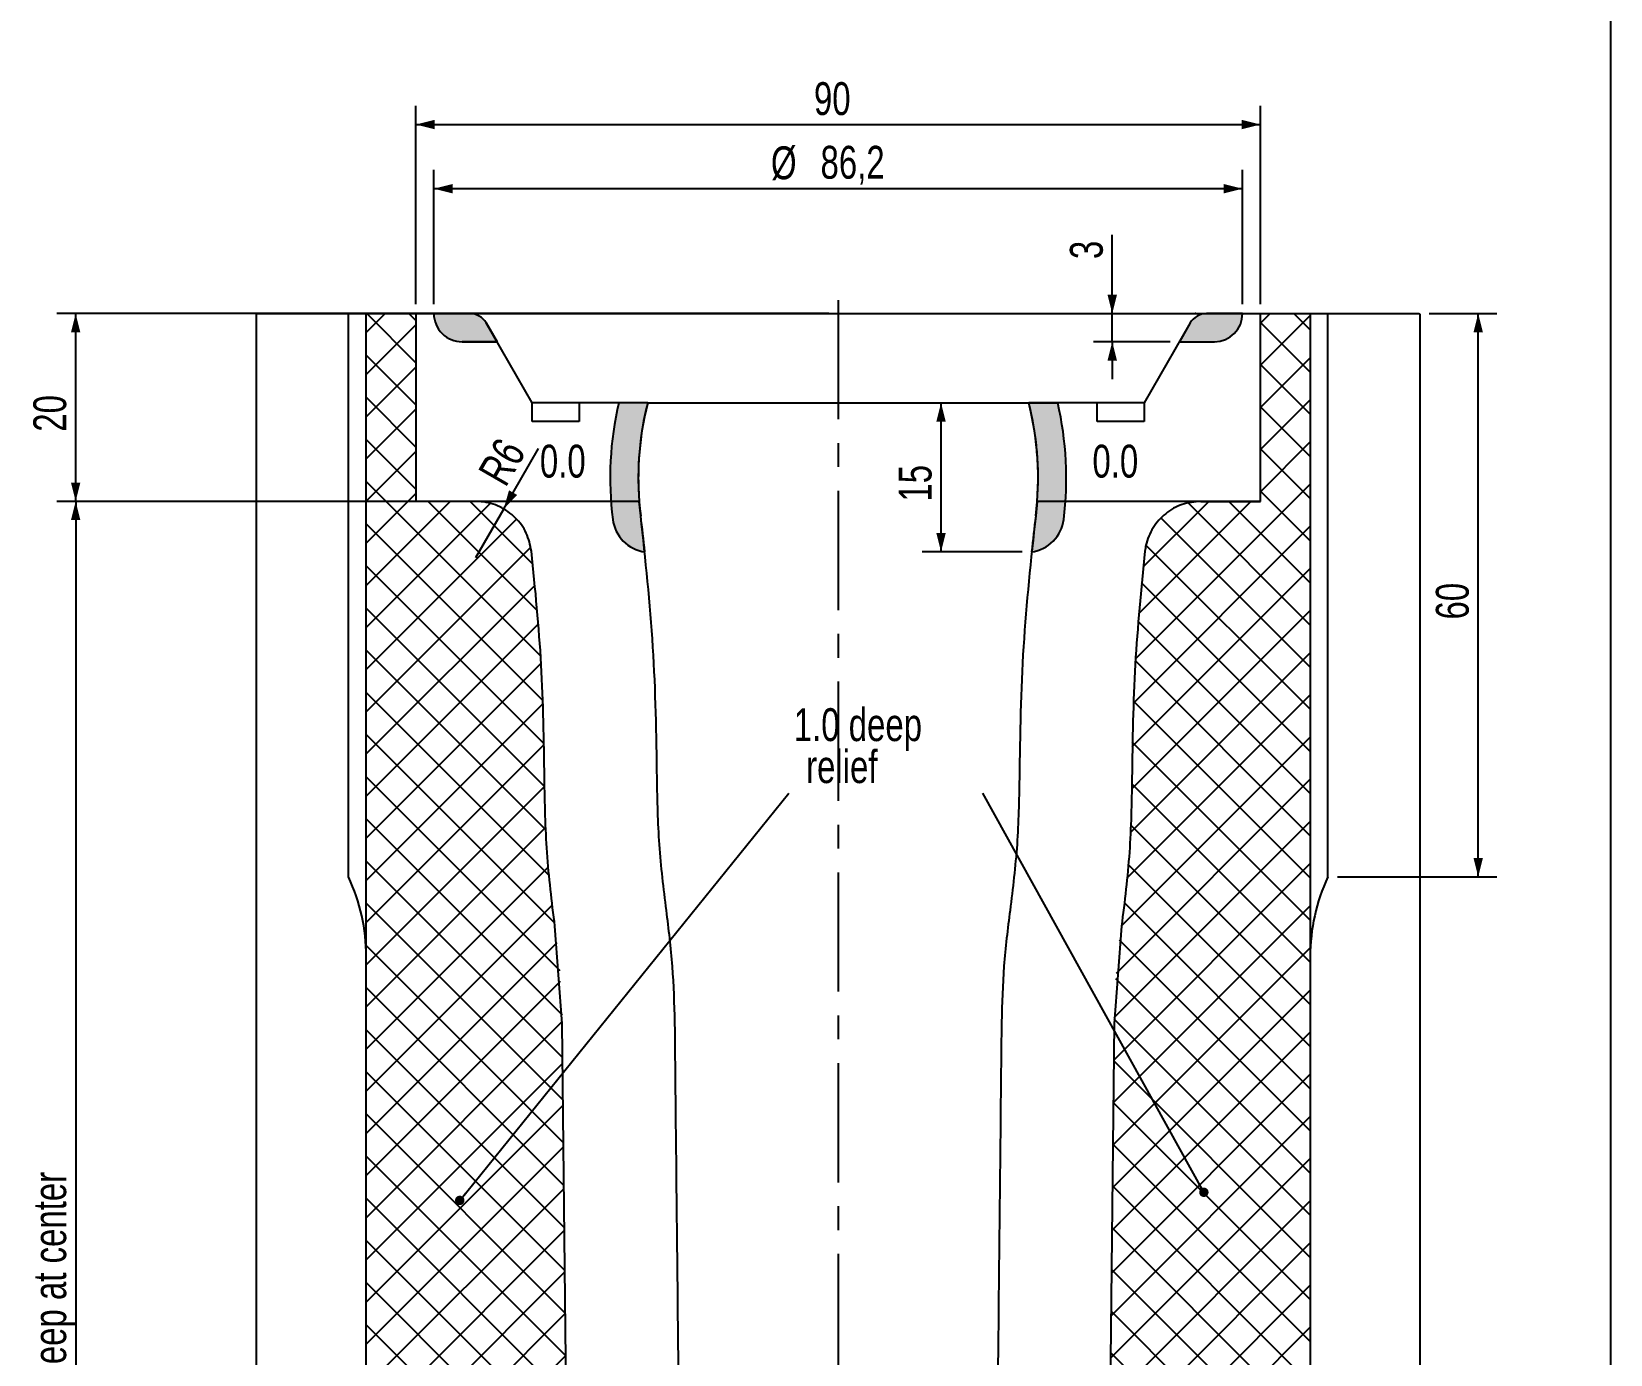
# Model space of a CAD drawing. Header units: millimetres. Extents: x 8 to 832, y 8 to 585.
# Drawn here: x 663.8 to 832, y 303.2 to 444.1 of the extents above; entities that cross this region are included whole.
import ezdxf

# ---------------------------------------------------------------- set-up
doc = ezdxf.new("R2010")
doc.units = ezdxf.units.MM
doc.header["$PDSIZE"] = -1
doc.linetypes.add('CENTERX2', pattern=[20.319999999999997, 12.7, -2.54, 2.54, -2.54])
for name, color, linetype in [('CENTERLINE', 4, 'CENTERX2'), ('DIMENSIONS', 2, 'Continuous'), ('HATCH', 3, 'Continuous'), ('TEXT', 2, 'Continuous')]:
    doc.layers.add(name, color=color, linetype=linetype)
doc.layers.add('OUTLINE', color=7, linetype='Continuous', lineweight=25)
doc.styles.add('SLDTEXTSTYLE0', font='TXT', dxfattribs={"width": 0.75})
doc.dimstyles.new('SLDDIMSTYLE0', dxfattribs={"dimtxt": 3.5, "dimasz": 2, "dimexe": 0, "dimexo": 0.0625, "dimgap": 0.875, "dimtad": 1, "dimrnd": 1e-09, "dimzin": 12, "dimdsep": 46, "dimtxsty": 'SLDTEXTSTYLE0', "dimsah": 1, "dimcen": 0.09, "dimadec": 0, "dimazin": 3, "dimtfac": 1, "dimtmove": 0, "dimatfit": 0, "dimfxl": 0, "dimfrac": 2, "dimtolj": 1, "dimtzin": 12, "dimarcsym": 0})
doc.dimstyles.new('SLDDIMSTYLE2', dxfattribs={"dimtxt": 3.5, "dimasz": 2, "dimexe": 0, "dimexo": 0.0625, "dimgap": 0.875, "dimtad": 1, "dimrnd": 1e-09, "dimzin": 12, "dimdsep": 46, "dimtxsty": 'SLDTEXTSTYLE0', "dimsah": 1, "dimcen": 0.09, "dimadec": 0, "dimazin": 3, "dimtfac": 1, "dimtofl": 0, "dimtmove": 0, "dimatfit": 3, "dimfxl": 0, "dimfrac": 2, "dimtolj": 1, "dimtzin": 12, "dimarcsym": 0})
doc.dimstyles.new('SLDDIMSTYLE20', dxfattribs={"dimtxt": 3.5, "dimasz": 2, "dimexe": 0, "dimexo": 0.0625, "dimgap": 0.875, "dimtad": 1, "dimrnd": 1e-09, "dimzin": 12, "dimdsep": 46, "dimtxsty": 'SLDTEXTSTYLE0', "dimsah": 1, "dimcen": 0, "dimadec": 0, "dimazin": 3, "dimtfac": 1, "dimtofl": 0, "dimtmove": 0, "dimatfit": 3, "dimfxl": 0, "dimfrac": 2, "dimtolj": 1, "dimtzin": 12, "dimarcsym": 0})
doc.dimstyles.new('SLDDIMSTYLE3', dxfattribs={"dimtxt": 0.18, "dimasz": 1, "dimexe": 0, "dimexo": 0.0625, "dimgap": 0, "dimtad": 0, "dimtih": 1, "dimtoh": 1, "dimdec": 0, "dimrnd": 1e-09, "dimzin": 0, "dimdsep": 46, "dimtxsty": 'Standard', "dimblk1": 'DOT', "dimblk2": 'DOT', "dimsah": 1, "dimcen": 0.09, "dimadec": 0, "dimazin": 0, "dimtfac": 1, "dimtdec": 0, "dimtofl": 0, "dimtmove": 0, "dimatfit": 3, "dimldrblk": 'DOT', "dimfxl": 0, "dimfrac": 2, "dimtolj": 1, "dimtzin": 0, "dimarcsym": 0})
doc.dimstyles.new('SLDDIMSTYLE9', dxfattribs={"dimtxt": 3.5, "dimasz": 2, "dimexe": 0, "dimexo": 0.0625, "dimgap": 0.875, "dimtad": 1, "dimdec": 1, "dimrnd": 1e-09, "dimzin": 12, "dimdsep": 46, "dimtxsty": 'SLDTEXTSTYLE0', "dimsah": 1, "dimcen": 0.09, "dimadec": 0, "dimazin": 3, "dimtfac": 1, "dimtdec": 1, "dimtofl": 0, "dimtmove": 0, "dimatfit": 3, "dimfxl": 0, "dimfrac": 2, "dimtolj": 1, "dimtzin": 12, "dimarcsym": 0})
pattern_1 = [(45.0000000000001, (0, 0), (-2.245064030267292, 2.245064030267284), []), (135.0000000000001, (0, 0), (-2.245064030267284, -2.245064030267292), [])]

# ---------------------------------------------------------------- blocks, each defined once
blk = doc.blocks.new('_D_62')
at = {"layer": 'DIMENSIONS'}
for p, q in [((710.0784750359301, 394.0677147176078), (666.469699753315, 394.0677147176078)), ((668.469699753315, 394.0677147176078), (668.469699753315, 205.1177147176078)), ((708.7199997052727, 205.1177147176078), (666.469699753315, 205.1177147176078))]:
    blk.add_line(p, q, dxfattribs=at)
for points in [[(668.469699753315, 394.0677147176078), (667.969699753315, 392.0677147176078), (668.969699753315, 392.0677147176078)], [(668.469699753315, 205.1177147176078), (668.969699753315, 207.1177147176078), (667.969699753315, 207.1177147176078)]]:
    blk.add_solid(points, dxfattribs=at)
at = {"layer": 'DIMENSIONS', "char_height": 3.5, "attachment_point": 1, "rotation": 90.00000000000041, "style": 'SLDTEXTSTYLE0'}
for s, insert in [('hollow mill 0.2+/-0.02 deep at center', (663.9579628387364, 266.1628584396056)), ('188,95', (663.9579628387365, 250.6267465259841))]:
    blk.add_mtext(s, dxfattribs=dict(at, insert=insert))
blk = doc.blocks.new('_D_64')
at = {"layer": 'DIMENSIONS'}
for p, q in [((760.6771845540039, 388.6827096609172), (760.6771845540039, 404.5677147176078)), ((769.3189311171404, 388.6827096609172), (758.6771845540039, 388.6827096609172))]:
    blk.add_line(p, q, dxfattribs=at)
for points in [[(760.6771845540039, 404.5677147176078), (760.1771845540039, 402.5677147176078), (761.1771845540039, 402.5677147176078)], [(760.6771845540039, 388.6827096609172), (761.1771845540039, 390.6827096609172), (760.1771845540039, 390.6827096609172)]]:
    blk.add_solid(points, dxfattribs=at)
at = {"layer": 'DIMENSIONS', "insert": (756.1654476394252, 394.0391009957395), "char_height": 3.5, "attachment_point": 1, "rotation": 90, "style": 'SLDTEXTSTYLE0'}
blk.add_mtext('15', dxfattribs=at)
blk = doc.blocks.new('_D_65')
at = {"layer": 'DIMENSIONS'}
for p, q in [((778.9193049677784, 414.0677147176078), (778.9193049677784, 422.4591117665987)), ((778.9193049677784, 411.0677147176078), (778.9193049677784, 414.0677147176078)), ((785.072776455005, 411.0677147176078), (776.9193049677784, 411.0677147176078)), ((778.9193049677784, 411.0677147176078), (778.9193049677784, 407.0677147176078))]:
    blk.add_line(p, q, dxfattribs=at)
for points in [[(778.9193049677784, 414.0677147176078), (779.4193049677784, 416.0677147176078), (778.4193049677784, 416.0677147176078)], [(778.9193049677784, 411.0677147176078), (778.4193049677784, 409.0677147176078), (779.4193049677784, 409.0677147176078)]]:
    blk.add_solid(points, dxfattribs=at)
at = {"layer": 'DIMENSIONS', "insert": (774.4075680531995, 419.873000573076), "char_height": 3.5, "attachment_point": 1, "rotation": 90, "style": 'SLDTEXTSTYLE0'}
blk.add_mtext('3', dxfattribs=at)
blk = doc.blocks.new('_D_66')
at = {"layer": 'DIMENSIONS'}
for p, q in [((706.6351721479714, 415.0677147176078), (706.6351721479714, 429.366958270953)), ((792.804827262574, 415.0677147176078), (792.804827262574, 429.366958270953)), ((792.804827262574, 427.366958270953), (706.6351721479714, 427.366958270953))]:
    blk.add_line(p, q, dxfattribs=at)
for points in [[(706.6351721479714, 427.366958270953), (708.6351721479714, 426.866958270953), (708.6351721479714, 427.866958270953)], [(792.804827262574, 427.366958270953), (790.804827262574, 427.866958270953), (790.804827262574, 426.866958270953)]]:
    blk.add_solid(points, dxfattribs=at)
at = {"layer": 'DIMENSIONS', "char_height": 3.5, "attachment_point": 1, "style": 'SLDTEXTSTYLE0'}
for s, insert in [('%%c', (742.5550860099671, 431.8786953601549)), ('86,2', (747.8335234083412, 431.9321675368147))]:
    blk.add_mtext(s, dxfattribs=dict(at, insert=insert))
blk = doc.blocks.new('_D_67')
at = {"layer": 'DIMENSIONS'}
for p, q in [((748.7199997052726, 414.0677147176078), (666.4696997533127, 414.0677147176078)), ((668.4696997533127, 394.0677147176078), (668.4696997533127, 414.0677147176078)), ((685.2944950413623, 394.0677147176078), (666.4696997533127, 394.0677147176078))]:
    blk.add_line(p, q, dxfattribs=at)
for points in [[(668.4696997533127, 414.0677147176078), (667.9696997533127, 412.0677147176078), (668.9696997533127, 412.0677147176078)], [(668.4696997533127, 394.0677147176078), (668.9696997533127, 396.0677147176078), (667.9696997533127, 396.0677147176078)]]:
    blk.add_solid(points, dxfattribs=at)
at = {"layer": 'DIMENSIONS', "insert": (663.9579628387339, 401.4826615683413), "char_height": 3.5, "attachment_point": 1, "rotation": 90, "style": 'SLDTEXTSTYLE0'}
blk.add_mtext('20', dxfattribs=at)
blk = doc.blocks.new('_D_70')
at = {"layer": 'DIMENSIONS'}
for q in [(717.7874715604705, 399.688037565915), (711.0784750359301, 388.0677147176078)]:
    blk.add_line((714.0784750359301, 393.2638671403145), q, dxfattribs=at)
blk.add_solid([(714.0784750359301, 393.2638671403145), (715.5114877378223, 394.7459179478834), (714.6454623340378, 395.2459179478834)], dxfattribs=at)
at = {"layer": 'DIMENSIONS', "insert": (711.2428414874139, 397.2079440103329), "char_height": 3.5, "attachment_point": 1, "rotation": 60.00000000000006, "style": 'SLDTEXTSTYLE0'}
blk.add_mtext('R6', dxfattribs=at)
blk = doc.blocks.new('_D_73')
at = {"layer": 'DIMENSIONS'}
for p, q in [((704.7199997052727, 415.0677147176078), (704.7199997052727, 436.2037595063659)), ((794.7199997052726, 415.0677147176078), (794.7199997052726, 436.2037595063659)), ((704.7199997052727, 434.2037595063659), (794.7199997052726, 434.2037595063659))]:
    blk.add_line(p, q, dxfattribs=at)
for points in [[(704.7199997052727, 434.2037595063659), (706.7199997052727, 433.7037595063659), (706.7199997052727, 434.7037595063659)], [(794.7199997052726, 434.2037595063659), (792.7199997052726, 434.7037595063659), (792.7199997052726, 433.7037595063659)]]:
    blk.add_solid(points, dxfattribs=at)
at = {"layer": 'DIMENSIONS', "insert": (747.133888511756, 438.7154964209448), "char_height": 3.5, "attachment_point": 1, "style": 'SLDTEXTSTYLE0'}
blk.add_mtext('90', dxfattribs=at)
blk = doc.blocks.new('_D_74')
at = {"layer": 'DIMENSIONS'}
for p, q in [((812.6699997052726, 414.0677147176077), (819.9101749483704, 414.0677147176077)), ((817.9101749483704, 354.0677147176077), (817.9101749483704, 414.0677147176077)), ((802.9038211108698, 354.0677147176077), (819.9101749483704, 354.0677147176077))]:
    blk.add_line(p, q, dxfattribs=at)
for points in [[(817.9101749483704, 414.0677147176077), (817.4101749483704, 412.0677147176077), (818.4101749483704, 412.0677147176077)], [(817.9101749483704, 354.0677147176077), (818.4101749483704, 356.0677147176077), (817.4101749483704, 356.0677147176077)]]:
    blk.add_solid(points, dxfattribs=at)
at = {"layer": 'DIMENSIONS', "insert": (813.3984380337913, 381.481603524085), "char_height": 3.5, "attachment_point": 1, "rotation": 90, "style": 'SLDTEXTSTYLE0'}
blk.add_mtext('60', dxfattribs=at)
blk = doc.blocks.new('SW_NOTE_0_9')
at = {"layer": 'TEXT', "color": 0, "char_height": 3.5, "attachment_point": 1, "style": 'SLDTEXTSTYLE0'}
for s, insert in [('1.0 deep', (0.5314312910927876, 9.047830017298919)), ('relief', (1.843931291092837, 4.575607838124496))]:
    blk.add_mtext(s, dxfattribs=dict(at, insert=insert))
blk = doc.blocks.new('_Dot')
at = {"color": 0, "linetype": 'ByBlock', "lineweight": -2}
blk.add_line((-0.5, 0), (-1, 0), dxfattribs=at)
at = {"color": 0, "linetype": 'ByBlock', "const_width": 0.5}
blk.add_lwpolyline([(-0.25, 0, 1), (0.25, 0, 1)], format="xyb", close=True, dxfattribs=at)

msp = doc.modelspace()

# ---------------------------------------------------------------- hatches: boundary and pattern name
at = {"layer": 'HATCH'}
h = msp.add_hatch(dxfattribs=at)
h.set_pattern_fill('NET', color=256, angle=45.0000000000001, style=0)
h.set_pattern_definition(pattern_1)
edge = h.paths.add_edge_path(flags=0)
edge.add_arc((711.0784750359301, 388.0677147176078), 6, 6.534499516529098, 90)
edge.add_line((711.0784750359301, 394.0677147176078), (704.7199997052727, 394.0677147176078))
edge.add_line((704.7199997052727, 394.0677147176078), (704.7199997052727, 414.0677147176078))
edge.add_line((704.7199997052727, 414.0677147176078), (699.4288235178597, 414.0677147176078))
edge.add_line((699.4288235178597, 414.0677147176078), (699.4288235178597, 345.5751472138751))
edge.add_line((699.4288235178597, 345.5751472138751), (699.4288235178597, 248.6102822213404))
edge.add_line((699.4288235178597, 248.6102822213404), (699.4288235178597, 180.1177147176078))
edge.add_line((699.4288235178597, 180.1177147176078), (709.7199997052726, 180.1177147176078))
edge.add_line((709.7199997052726, 180.1177147176078), (709.7199997052726, 186.5513033239708))
edge.add_spline(control_points=[(709.7199997052726, 186.5513033239708), (708.8468447817235, 187.1318378375789), (707.9736943139152, 187.712379052896), (707.1005474888603, 188.2929257468878), (706.66397407626, 188.5831990939321), (706.2274015818754, 188.8734738219839), (705.7908299181863, 189.1637497993875), (705.3542582544977, 189.4540257767909), (704.9176874215012, 189.7443030035486), (704.4811173316738, 190.0345813480069)], knot_values=[0, 0, 0, 0, 0.003145596696665695, 0.003145596696665695, 0.003145596696665695, 0.004718395045232719, 0.004718395045232719, 0.004718395045232719, 0.006291193393797517, 0.006291193393797517, 0.006291193393797517, 0.006291193393797517], weights=[1, 1, 1, 1, 1, 1, 1, 1, 1, 1], degree=3, periodic=0)
edge.add_line((704.4811173316738, 190.0345813480069), (704.4770720811678, 190.0369165094103))
edge.add_line((704.4770720811678, 190.0369165094103), (704.4770720811678, 194.3977147176078))
edge.add_line((704.4770720811678, 194.3977147176078), (709.7199997052726, 194.3977147176074))
edge.add_line((709.7199997052726, 194.3977147176074), (709.7199997052727, 205.1177147176078))
edge.add_line((709.7199997052727, 205.1177147176078), (718.6298466009188, 205.1177147176078))
edge.add_arc((718.6298466009188, 211.1177147176078), 6, 270.0000000000008, 362.8028678863811)
edge.add_line((724.6226687466842, 211.4111133018276), (722.7343554137416, 249.9809175491682))
edge.add_arc((485.019076965042, 238.3427737084507), 238, 2.802867886379951, 4.44702765541359)
edge.add_arc((1222.066065767978, 295.664027905761), 501.2726086405665, 180.5968094512291, 184.4470276554136, ccw=False)
edge.add_line((720.8206506939622, 290.4427214987401), (720.3206506939622, 338.4427214987401))
edge.add_arc((640.673269380993, 337.61306127673), 79.65170234274655, 0.5968094512291329, 8.085110862831131)
edge.add_arc((830.4199997052726, 364.5677147176078), 112, 180.0000000000013, 188.0851108628311, ccw=False)
edge.add_arc((505.9199997052311, 364.5677147176052), 212.5000000000415, 0, 6.534499516529516)
h = msp.add_hatch(color=256, dxfattribs=at)
edge = h.paths.add_edge_path(flags=0)
edge.add_arc((709.6351721479714, 414.0677147176078), 2.999999999999999, 179.9999999999989, 270.0000000000008)
edge.add_line((709.6351721479714, 411.0677147176078), (713.3672229555401, 411.0677147176078))
edge.add_line((713.3672229555401, 411.0677147176078), (712.2125224171609, 413.0677147176078))
edge.add_arc((710.4804716095921, 412.0677147176078), 2.000000000000002, 30.00000000000054, 90)
edge.add_line((710.4804716095921, 414.0677147176078), (706.6351721479714, 414.0677147176078))
h = msp.add_hatch(dxfattribs=at)
h.set_pattern_fill('NET', color=256, angle=45.0000000000001, style=0)
h.set_pattern_definition(pattern_1)
edge = h.paths.add_edge_path(flags=0)
edge.add_line((780.8101528096265, 205.1177147176078), (789.7199997052726, 205.1177147176078))
edge.add_line((789.7199997052726, 205.1177147176078), (789.7199997052726, 194.3977147176074))
edge.add_line((789.7199997052726, 194.3977147176074), (794.9629273293775, 194.3977147176078))
edge.add_line((794.9629273293775, 194.3977147176078), (794.9629273293775, 190.0369165094103))
edge.add_line((794.9629273293775, 190.0369165094103), (794.9588820788715, 190.0345813480069))
edge.add_spline(control_points=[(794.9588820788715, 190.0345813480069), (794.0857418993943, 189.4540246592084), (793.2125987266047, 188.8734724722268), (792.3394519034331, 188.292925775473), (791.9028784917416, 188.0026524270259), (791.4663041713184, 187.7123804453124), (791.0297288405898, 187.4221099831329), (790.5931535098605, 187.131839520953), (790.1565771671372, 186.8415705808348), (789.7199997052726, 186.5513033239708)], knot_values=[0, 0, 0, 0, 0.003145596696548307, 0.003145596696548307, 0.003145596696548307, 0.00471839504518444, 0.00471839504518444, 0.00471839504518444, 0.006291193393823967, 0.006291193393823967, 0.006291193393823967, 0.006291193393823967], weights=[1, 1, 1, 1, 1, 1, 1, 1, 1, 1], degree=3, periodic=0)
edge.add_line((789.7199997052726, 186.5513033239708), (789.7199997052726, 180.1177147176078))
edge.add_line((789.7199997052726, 180.1177147176078), (800.0111758926855, 180.1177147176078))
edge.add_line((800.0111758926855, 180.1177147176078), (800.0111758926855, 248.6102822213404))
edge.add_line((800.0111758926855, 248.6102822213404), (800.0111758926855, 345.5751472138751))
edge.add_line((800.0111758926855, 345.5751472138751), (800.0111758926855, 414.0677147176078))
edge.add_line((800.0111758926855, 414.0677147176078), (794.7199997052726, 414.0677147176078))
edge.add_line((794.7199997052726, 414.0677147176078), (794.7199997052726, 394.0677147176078))
edge.add_line((794.7199997052726, 394.0677147176078), (788.3615243746151, 394.0677147176078))
edge.add_arc((788.3615243746151, 388.0677147176078), 6, 90, 173.4655004834708)
edge.add_arc((993.5199997053141, 364.5677147176052), 212.5000000000415, 173.4655004834705, 180)
edge.add_arc((669.0199997052725, 364.5677147176078), 112, 351.9148891371689, 359.99999999999864, ccw=False)
edge.add_arc((858.7667300295523, 337.61306127673), 79.65170234274655, 171.9148891371689, 179.4031905487709)
edge.add_line((779.1193487165831, 338.4427214987401), (778.6193487165831, 290.4427214987401))
edge.add_arc((277.3739336425671, 295.664027905761), 501.2726086405665, 355.5529723445864, 359.40319054877085, ccw=False)
edge.add_arc((1014.420922445503, 238.3427737084507), 238, 175.5529723445864, 177.1971321136201)
edge.add_line((776.7056439968037, 249.9809175491682), (774.8173306638611, 211.4111133018276))
edge.add_arc((780.8101528096265, 211.1177147176078), 6, 177.1971321136197, 270.0000000000008)
h = msp.add_hatch(dxfattribs=at)
h.set_pattern_fill('NET', color=256, angle=45.0000000000001, style=0)
h.set_pattern_definition(pattern_1)
edge = h.paths.add_edge_path(flags=0)
edge.add_line((780.8101528096265, 205.1177147176078), (789.7199997052726, 205.1177147176078))
edge.add_line((789.7199997052726, 205.1177147176078), (789.7199997052726, 194.3977147176074))
edge.add_line((789.7199997052726, 194.3977147176074), (794.9629273293775, 194.3977147176078))
edge.add_line((794.9629273293775, 194.3977147176078), (794.9629273293775, 190.0369165094103))
edge.add_line((794.9629273293775, 190.0369165094103), (794.9588820788715, 190.0345813480069))
edge.add_spline(control_points=[(794.9588820788715, 190.0345813480069), (794.0857418993943, 189.4540246592084), (793.2125987266047, 188.8734724722268), (792.3394519034331, 188.292925775473), (791.9028784917416, 188.0026524270259), (791.4663041713184, 187.7123804453124), (791.0297288405898, 187.4221099831329), (790.5931535098605, 187.131839520953), (790.1565771671372, 186.8415705808348), (789.7199997052726, 186.5513033239708)], knot_values=[0, 0, 0, 0, 0.003145596696548307, 0.003145596696548307, 0.003145596696548307, 0.00471839504518444, 0.00471839504518444, 0.00471839504518444, 0.006291193393823967, 0.006291193393823967, 0.006291193393823967, 0.006291193393823967], weights=[1, 1, 1, 1, 1, 1, 1, 1, 1, 1], degree=3, periodic=0)
edge.add_line((789.7199997052726, 186.5513033239708), (789.7199997052726, 180.1177147176078))
edge.add_line((789.7199997052726, 180.1177147176078), (800.0111758926855, 180.1177147176078))
edge.add_line((800.0111758926855, 180.1177147176078), (800.0111758926855, 248.6102822213404))
edge.add_line((800.0111758926855, 248.6102822213404), (800.0111758926855, 345.5751472138751))
edge.add_line((800.0111758926855, 345.5751472138751), (800.0111758926855, 414.0677147176078))
edge.add_line((800.0111758926855, 414.0677147176078), (794.7199997052726, 414.0677147176078))
edge.add_line((794.7199997052726, 414.0677147176078), (794.7199997052726, 394.0677147176078))
edge.add_line((794.7199997052726, 394.0677147176078), (788.3615243746151, 394.0677147176078))
edge.add_arc((788.3615243746151, 388.0677147176078), 6, 90, 173.4655004834708)
edge.add_arc((993.5199997053141, 364.5677147176052), 212.5000000000415, 173.4655004834705, 180)
edge.add_arc((669.0199997052725, 364.5677147176078), 112, 351.9148891371689, 359.99999999999864, ccw=False)
edge.add_arc((858.7667300295523, 337.61306127673), 79.65170234274655, 171.9148891371689, 179.4031905487709)
edge.add_line((779.1193487165831, 338.4427214987401), (778.6193487165831, 290.4427214987401))
edge.add_arc((277.3739336425671, 295.664027905761), 501.2726086405665, 355.5529723445864, 359.40319054877085, ccw=False)
edge.add_arc((1014.420922445503, 238.3427737084507), 238, 175.5529723445864, 177.1971321136201)
edge.add_line((776.7056439968037, 249.9809175491682), (774.8173306638611, 211.4111133018276))
edge.add_arc((780.8101528096265, 211.1177147176078), 6, 177.1971321136197, 270.0000000000008)
h = msp.add_hatch(dxfattribs=at)
h.set_pattern_fill('NET', color=256, angle=45.0000000000001, style=0)
h.set_pattern_definition(pattern_1)
edge = h.paths.add_edge_path(flags=0)
edge.add_line((780.8101528096265, 205.1177147176078), (789.7199997052726, 205.1177147176078))
edge.add_line((789.7199997052726, 205.1177147176078), (789.7199997052726, 194.3977147176074))
edge.add_line((789.7199997052726, 194.3977147176074), (794.9629273293775, 194.3977147176078))
edge.add_line((794.9629273293775, 194.3977147176078), (794.9629273293775, 190.0369165094103))
edge.add_line((794.9629273293775, 190.0369165094103), (794.9588820788715, 190.0345813480069))
edge.add_spline(control_points=[(794.9588820788715, 190.0345813480069), (794.0857418993943, 189.4540246592084), (793.2125987266047, 188.8734724722268), (792.3394519034331, 188.292925775473), (791.9028784917416, 188.0026524270259), (791.4663041713184, 187.7123804453124), (791.0297288405898, 187.4221099831329), (790.5931535098605, 187.131839520953), (790.1565771671372, 186.8415705808348), (789.7199997052726, 186.5513033239708)], knot_values=[0, 0, 0, 0, 0.003145596696548307, 0.003145596696548307, 0.003145596696548307, 0.00471839504518444, 0.00471839504518444, 0.00471839504518444, 0.006291193393823967, 0.006291193393823967, 0.006291193393823967, 0.006291193393823967], weights=[1, 1, 1, 1, 1, 1, 1, 1, 1, 1], degree=3, periodic=0)
edge.add_line((789.7199997052726, 186.5513033239708), (789.7199997052726, 180.1177147176078))
edge.add_line((789.7199997052726, 180.1177147176078), (800.0111758926855, 180.1177147176078))
edge.add_line((800.0111758926855, 180.1177147176078), (800.0111758926855, 248.6102822213404))
edge.add_line((800.0111758926855, 248.6102822213404), (800.0111758926855, 345.5751472138751))
edge.add_line((800.0111758926855, 345.5751472138751), (800.0111758926855, 414.0677147176078))
edge.add_line((800.0111758926855, 414.0677147176078), (794.7199997052726, 414.0677147176078))
edge.add_line((794.7199997052726, 414.0677147176078), (794.7199997052726, 394.0677147176078))
edge.add_line((794.7199997052726, 394.0677147176078), (788.3615243746151, 394.0677147176078))
edge.add_arc((788.3615243746151, 388.0677147176078), 6, 90, 173.4655004834708)
edge.add_arc((993.5199997053141, 364.5677147176052), 212.5000000000415, 173.4655004834705, 180)
edge.add_arc((669.0199997052725, 364.5677147176078), 112, 351.9148891371689, 359.99999999999864, ccw=False)
edge.add_arc((858.7667300295523, 337.61306127673), 79.65170234274655, 171.9148891371689, 179.4031905487709)
edge.add_line((779.1193487165831, 338.4427214987401), (778.6193487165831, 290.4427214987401))
edge.add_arc((277.3739336425671, 295.664027905761), 501.2726086405665, 355.5529723445864, 359.40319054877085, ccw=False)
edge.add_arc((1014.420922445503, 238.3427737084507), 238, 175.5529723445864, 177.1971321136201)
edge.add_line((776.7056439968037, 249.9809175491682), (774.8173306638611, 211.4111133018276))
edge.add_arc((780.8101528096265, 211.1177147176078), 6, 177.1971321136197, 270.0000000000008)
h = msp.add_hatch(color=256, dxfattribs=at)
edge = h.paths.add_edge_path(flags=0)
edge.add_arc((788.9595278009532, 412.0677147176078), 2.000000000000002, 90, 149.9999999999995)
edge.add_line((787.2274769933844, 413.0677147176078), (786.072776455005, 411.0677147176078))
edge.add_line((786.072776455005, 411.0677147176078), (789.8048272625739, 411.0677147176078))
edge.add_arc((789.8048272625739, 414.0677147176078), 2.999999999999989, 270.0000000000008, 360.0000000000008)
edge.add_line((792.804827262574, 414.0677147176078), (788.9595278009532, 414.0677147176078))
h = msp.add_hatch(color=256, dxfattribs=at)
edge = h.paths.add_edge_path(flags=0)
edge.add_arc((760.9199997052726, 396.5677147176078), 32.5, 165.7499673021963, 187.152668749995)
edge.add_arc((505.9199997052311, 364.5677147176052), 224.5000000000414, 6.166407027921821, 7.152668749993325, ccw=False)
edge.add_arc((729.6651358920429, 392.6455357292812), 3.999999999999598, 187.1526687499941, 262.18257363026214, ccw=False)
edge.add_arc((760.9199997052726, 396.5677147176078), 35.50000000000001, 166.9764154881504, 187.1526687499941, ccw=False)
edge.add_line((726.3331524942301, 404.5677147176078), (729.4199997052726, 404.5677147176078))
h = msp.add_hatch(color=256, dxfattribs=at)
edge = h.paths.add_edge_path(flags=0)
edge.add_arc((769.7748635185022, 392.6455357292812), 3.9999999999992, 277.8174263697395, 352.8473312500077)
edge.add_arc((738.5199997052727, 396.5677147176078), 35.49999999999941, 352.8473312500068, 373.0235845118495)
edge.add_line((773.1068469163146, 404.5677147176077), (770.0199997052725, 404.5677147176078))
edge.add_arc((738.5199997052727, 396.5677147176078), 32.5, -7.152668749994916, 14.250032697802908, ccw=False)
edge.add_arc((993.5199997053141, 364.5677147176052), 224.5000000000414, 172.8473312500059, 173.8335929720773)

# ---------------------------------------------------------------- linework, layer by layer
at = {"layer": 'CENTERLINE'}
msp.add_line((749.7199997052726, 415.5093811282637), (749.7199997052726, 176.8456060889795), dxfattribs=at)
at = {"layer": 'OUTLINE'}
for p, q in [((832.0000000000003, 585), (832.0000000000003, 8.000000000000007)), ((687.7449347542872, 414.0511502305475), (688.061241702949, 414.0677128712145)), ((687.7449347542872, 180.1177088896243), (687.7449347542872, 414.0511502305475)), ((688.061241702949, 414.0677128712145), (697.5361748503794, 414.0677128712145)), ((697.5361748503794, 354.067714212319), (697.5361748503794, 414.0677128712145)), ((697.5361748503794, 414.0677128712145), (699.4288234876742, 414.0677128712145)), ((699.4288234876742, 345.5751475671736), (699.4288234876742, 414.0677128712145)), ((699.4288234876742, 414.0677128712145), (704.7200023101916, 414.0677128712145)), ((704.7200023101916, 414.0677128712145), (704.7200023101916, 394.0677170435396)), ((704.7200023101916, 414.0677128712145), (710.4804708527674, 414.0677128712145)), ((706.6351721479714, 414.0677147176078), (710.4804716095921, 414.0677147176078)), ((710.4804716095921, 414.0677147176078), (706.6351721479714, 414.0677147176078)), ((710.4804708527674, 414.0677128712145), (788.9595280306687, 414.0677128712145)), ((775.8178652169456, 414.0677128712145), (775.8178652169456, 414.0802149454561)), ((792.804827262574, 414.0677147176078), (788.9595278009532, 414.0677147176078)), ((792.804827262574, 414.0677147176078), (788.9595278009532, 414.0677147176078)), ((788.9595280306687, 414.0677128712145), (794.7200002985348, 414.0677128712145)), ((794.7200002985348, 394.0677170435396), (794.7200002985348, 414.0677128712145)), ((794.7200002985348, 414.0677128712145), (800.0111753957619, 414.0677128712145)), ((800.0111753957619, 414.0677128712145), (800.0111753957619, 345.5751475671736)), ((800.0111753957619, 414.0677128712145), (801.9038221704116, 414.0677128712145)), ((801.9038221704116, 354.067714212319), (801.9038221704116, 414.0677128712145)), ((801.9038221704116, 414.0677128712145), (811.3787590431323, 414.0677128712145)), ((811.6950659917941, 414.0511502305475), (811.6950659917941, 180.1177088896243)), ((717.1199998723616, 404.567715970656), (712.2125222252955, 413.0677182952372)), ((712.2125224171609, 413.0677147176078), (713.3672229555402, 411.0677147176078)), ((713.3672229555401, 411.0677147176078), (712.2125224171609, 413.0677147176078)), ((787.2274766581406, 413.0677182952372), (782.3199999423971, 404.567715970656)), ((787.2274769933844, 413.0677147176078), (786.0727764550052, 411.0677147176078)), ((787.2274769933844, 413.0677147176078), (786.072776455005, 411.0677147176078)), ((713.3672229555402, 411.0677147176078), (709.6351721479714, 411.0677147176078)), ((709.6351721479714, 411.0677147176078), (713.3672229555401, 411.0677147176078)), ((786.0727764550052, 411.0677147176078), (789.804827262574, 411.0677147176078)), ((786.072776455005, 411.0677147176078), (789.8048272625739, 411.0677147176078)), ((717.1199998723616, 402.5677119175402), (717.1199998723616, 404.567715970656)), ((722.1199988292803, 404.567715970656), (717.1199998723616, 404.567715970656)), ((722.1199988292803, 404.567715970656), (722.1199988292803, 402.5677119175402)), ((729.41999946705, 404.567715970656), (722.1199988292803, 404.567715970656)), ((729.4199997052726, 404.5677147176078), (726.3331524942301, 404.5677147176078)), ((729.4199997052726, 404.5677147176078), (726.3331524942301, 404.5677147176078)), ((729.41999946705, 404.567715970656), (770.0199996492167, 404.567715970656)), ((777.3200000541558, 404.567715970656), (770.0199996492167, 404.567715970656)), ((770.0199997052727, 404.5677147176078), (773.1068469163151, 404.5677147176078)), ((773.1068469163147, 404.5677147176078), (770.0199997052725, 404.5677147176078)), ((782.3199999423971, 404.567715970656), (777.3200000541558, 404.567715970656)), ((777.3200000541558, 402.5677119175402), (777.3200000541558, 404.567715970656)), ((782.3199999423971, 404.567715970656), (782.3199999423971, 402.5677119175402)), ((722.1199988292803, 402.5677119175402), (717.1199998723616, 402.5677119175402)), ((782.3199999423971, 402.5677119175402), (777.3200000541558, 402.5677119175402)), ((711.0784768032183, 394.0677170435396), (704.7200023101916, 394.0677170435396)), ((728.5162962132333, 394.0677147176078), (711.0784750359301, 394.0677147176078)), ((728.6729185747256, 392.5210212151018), (728.5162961947074, 394.0677170435396)), ((770.9237031543901, 394.0677170435396), (770.7670798430493, 392.5210212151018)), ((794.7199997052726, 394.0677147176078), (770.923703197312, 394.0677147176078)), ((788.361523942863, 394.0677170435396), (794.7200002985348, 394.0677170435396)), ((720.3206500875106, 338.4427216628996), (719.5332541035762, 348.8155913332907)), ((779.9067466425051, 348.8155913332907), (779.1193487959256, 338.4427216628996)), ((699.4288234876742, 248.6102853695361), (699.4288234876742, 345.5751475671736)), ((800.0111753957619, 345.5751475671736), (800.0111753957619, 248.6102853695361)), ((720.8206511007895, 290.4427212456671), (720.3206500875106, 338.4427216628996)), ((779.1193487959256, 338.4427216628996), (778.6193487139692, 290.4427212456671))]:
    msp.add_line(p, q, dxfattribs=at)
for centre, radius, start, end in [((709.6351721479714, 414.0677147176078), 3, 179.9999999999988, 270.0000000000008), ((709.6351721479714, 414.0677147176078), 3, 179.9999999999989, 270.0000000000008), ((710.4804716095921, 412.0677147176078), 2, 30.00000000000054, 90), ((710.4804716095921, 412.0677147176078), 2, 30.00000000000217, 90), ((710.4804716095921, 412.0677147176078), 2, 30.00000000000054, 90), ((788.9595278009532, 412.0677147176078), 2, 90, 149.9999999999995), ((788.9595278009532, 412.0677147176078), 2, 90, 149.9999999999995), ((788.9595278009532, 412.0677147176078), 2, 90, 149.9999999999995), ((789.804827262574, 414.0677147176078), 3, 270.0000000000008, 4.000942899287803e-13), ((789.8048272625739, 414.0677147176078), 3.000000000000114, 270.0000000000008, 0), ((760.9199997052726, 396.5677147176078), 35.49999999999997, 166.9764154881512, 187.1526687499949), ((760.9199997052726, 396.5677147176078), 35.49999999999997, 166.9764154881512, 187.1526687499949), ((760.9199997052726, 396.5677147176078), 32.50000000000001, 165.7499673021963, 187.152668749995), ((760.9199997052726, 396.5677147176078), 32.50000000000001, 165.7499673021963, 184.4117257857709), ((760.9199997052726, 396.5677147176078), 32.50000000000001, 165.7499673021963, 187.152668749995), ((738.5199997052728, 396.5677147176078), 32.49999999999996, 352.8473312500068, 14.25003269780374), ((738.5199997052727, 396.5677147176078), 32.50000000000001, 355.5882742142308, 14.25003269780374), ((738.5199997052727, 396.5677147176078), 32.50000000000006, 352.8473312500068, 14.25003269780374), ((738.5199997052728, 396.5677147176078), 35.49999999999986, 352.8473312500066, 13.02358451184885), ((738.5199997052727, 396.5677147176078), 35.49999999999952, 352.8473312500067, 13.02358451184888), ((729.6651358920429, 392.6455357292812), 3.999999999999852, 187.1526687499949, 262.1825736302622), ((729.6651358920429, 392.6455357292812), 3.999999999999852, 187.1526687499949, 262.1825736302621), ((505.9199997052311, 364.5677147176052), 224.5000000000415, 6.166407027922925, 7.152668749994107), ((505.9199997052311, 364.5677147176052), 224.5000000000415, 6.166407027922726, 7.152668749994107), ((993.5199997053141, 364.5677147176052), 224.5000000000415, 172.8473312500059, 173.8335929720771), ((993.5199997053141, 364.5677147176052), 224.5000000000414, 172.8473312500059, 173.8335929720773), ((769.7748635185023, 392.6455357292812), 3.999999999999852, 277.8174263697395, 352.8473312500067), ((769.7748635185022, 392.6455357292812), 3.999999999999273, 277.8174263697395, 352.8473312500074), ((679.4288235178598, 345.5751472138751), 19.99999999999989, 0, 25.12714304286008), ((820.0111758926856, 345.5751472138751), 20.00000000000011, 154.87285695714, 180.000000000001)]:
    msp.add_arc(centre, radius, start, end, dxfattribs=at)
for points, knots in [([(811.3787590431323, 414.0677128712145), (811.4494275653063, 414.0664751198798), (811.5550879272814, 414.0646244903485), (811.660241865707, 414.0545023937874), (811.6950659917941, 414.0511502305475)], [0, 0, 0, 0, 0.6688271822385515, 1, 1, 1, 1]), ([(717.0394963490119, 388.7505207935778), (716.8968294736062, 389.4131950424929), (716.6114964251842, 390.7385402777914), (715.3791887448779, 392.4063936390418), (713.711885319377, 393.5842740701554), (712.1786432709079, 394.031268082531), (711.292854040609, 394.0606146387707), (711.0784768032183, 394.0677170435396)], [0, 0, 0, 0, 0.2315217256348316, 0.4630423114230924, 0.6945616534720351, 0.9260783189927335, 1, 1, 1, 1]), ([(788.361523942863, 394.0677170435396), (787.6869339533168, 394.0013930505536), (786.337753650569, 393.8687450327606), (784.5405277245316, 392.8342874151684), (783.1805445471587, 391.3119130050778), (782.5619394963867, 389.8394813629051), (782.4319649046117, 388.9627427259582), (782.4005034657469, 388.7505207935778)], [0, 0, 0, 0, 0.2315135832944197, 0.4630272776647057, 0.6945425457464999, 0.9260614640785156, 1, 1, 1, 1]), ([(730.4204485284438, 364.5677131394354), (730.3476097551769, 369.2311370127338), (730.2016477855028, 378.5761946440286), (729.1831565261696, 387.8667111563246), (728.6729185747256, 392.5210212151018)], [0, 0, 0, 0, 0.4990256943607851, 1, 1, 1, 1]), ([(770.7670798430493, 392.5210212151018), (770.2585464147629, 387.8848589696068), (769.2394938011267, 378.5944308665145), (769.0929597844275, 369.2493557481105), (769.0195500057464, 364.5677131394354)], [0, 0, 0, 0, 0.4990256847208122, 0.9999999999999999, 0.9999999999999999, 0.9999999999999999, 0.9999999999999999]), ([(718.4199995266547, 364.5677131394354), (718.3625257436086, 368.6014584440134), (718.2473909109406, 376.6820921878356), (717.4425642193243, 384.7233515608868), (717.0394963490119, 388.7505207935778)], [0, 0, 0, 0, 0.4991867509973321, 1, 1, 1, 1]), ([(782.4005034657469, 388.7505207935778), (781.9985594739314, 384.7364609581664), (781.1933611003167, 376.6952549272743), (781.0778492664314, 368.6146105828743), (781.0199993567815, 364.5677131394354)], [0, 0, 0, 0, 0.4991862936965609, 0.9999999999999999, 0.9999999999999999, 0.9999999999999999, 0.9999999999999999]), ([(719.5332541035762, 348.8155913332907), (719.2094215160757, 351.4245896057807), (718.5601389454255, 356.655616903741), (718.4667901784081, 361.9259714877923), (718.4199995266547, 364.5677131394354)], [0, 0, 0, 0, 0.4987544747677358, 1, 1, 1, 1]), ([(731.4148365425219, 350.5033192018477), (731.125624959288, 352.8327769077852), (730.5457571654143, 357.5033280861286), (730.4622873903171, 362.209010358756), (730.4204485284438, 364.5677131394354)], [0, 0, 0, 0, 0.4987543476107791, 1, 1, 1, 1]), ([(769.0195500057464, 364.5677131394354), (768.9781262960552, 362.220741715116), (768.8950719350618, 357.5150740342173), (768.3156145974385, 352.8444499846802), (768.0251640289364, 350.5033192018477)], [0, 0, 0, 0, 0.4987541797408227, 0.9999999999999999, 0.9999999999999999, 0.9999999999999999, 0.9999999999999999]), ([(781.0199993567815, 364.5677131394354), (780.9736728157351, 361.9391091525662), (780.880788326667, 356.668770966981), (780.2319660165253, 351.4376620373129), (779.9067466425051, 348.8155913332907)], [0, 0, 0, 0, 0.4987543292873856, 1, 1, 1, 1]), ([(732.3212369250407, 338.5677144656387), (732.2678899690892, 340.5601217794912), (732.1609675719162, 344.5534698973534), (731.6639009505462, 348.5172126917608), (731.4148365425219, 350.5033192018477)], [0, 0, 0, 0, 0.4989315369076887, 1, 1, 1, 1]), ([(768.0251640289364, 350.5033192018477), (767.77702423417, 348.5257071709485), (767.2796818280583, 344.5620127271425), (767.172478977308, 340.5686584743974), (767.1187630061333, 338.5677144656387)], [0, 0, 0, 0, 0.4989315041651458, 1, 1, 1, 1]), ([(732.8218153583159, 290.5677140484062), (732.7056539175614, 301.7175723817368), (732.5389625558328, 317.7175897420259), (732.3718841672497, 333.7175674566527), (732.3212369250407, 338.5677144656387)], [0, 0, 0, 0, 0.6968653897216265, 0.9999999999999999, 0.9999999999999999, 0.9999999999999999, 0.9999999999999999]), ([(767.1187630061333, 338.5677144656387), (766.9989129314602, 327.087992815613), (766.8318705467977, 311.0880021196543), (766.665255555023, 295.0879893348213), (766.6181839907815, 290.5677140484062)], [0, 0, 0, 0, 0.7174830203448385, 1, 1, 1, 1])]:
    msp.add_open_spline(points, degree=3, knots=knots, dxfattribs=at)
msp.add_point((787.8048272625739, 414.0677147176078), dxfattribs=at)

# ---------------------------------------------------------------- block references
at = {"layer": 'TEXT'}
msp.add_blockref('SW_NOTE_0_9', (744.4525452976706, 362.9853321829164), dxfattribs=at)

# ---------------------------------------------------------------- texts
at = {"layer": 'TEXT', "char_height": 3.5, "attachment_point": 1, "style": 'SLDTEXTSTYLE0'}
for insert in [(717.9333008457979, 400.0971703489982), (776.8074878884929, 400.0971703489983)]:
    msp.add_mtext('0.0', dxfattribs=dict(at, insert=insert))

# ---------------------------------------------------------------- dimensions: what is measured, and where the dimension line sits
at = {"layer": 'DIMENSIONS'}
dim = msp.add_linear_dim(base=(794.7199997052726, 434.2037595063775), p1=(704.7199997052727, 414.0677147176078), p2=(794.7199997052726, 414.0677147176078), dimstyle='SLDDIMSTYLE2', dxfattribs=at)
dim.commit()
dim.dimension.update_dxf_attribs({"geometry": '_D_73', "text_midpoint": (749.7199997052727, 434.2037595063775), "dimtype": 160})
dim = msp.add_linear_dim(base=(706.6351721479714, 427.366958270953), p1=(792.804827262574, 414.0677147176078), p2=(706.6351721479714, 414.0677147176078), text='%%c<>', dimstyle='SLDDIMSTYLE9', dxfattribs=at)
dim.commit()
dim.dimension.update_dxf_attribs({"geometry": '_D_66', "text_midpoint": (749.7199997052726, 427.366958270953), "dimtype": 160})
for base, p1, p2, dimstyle, picture, middle in [((778.9193049677783, 414.0677147176078), (786.072776455005, 411.0677147176078), (788.9595278009532, 414.0677147176078), 'SLDDIMSTYLE0', '_D_65', (778.9193049677783, 421.1660561698372)), ((668.4696997533129, 414.0677147176078), (749.7199997052726, 394.0677147176078), (749.7199997052726, 414.0677147176078), 'SLDDIMSTYLE2', '_D_67', (668.4696997533129, 404.0677147176078)), ((817.9101749483701, 414.0677147176077), (801.9038211108698, 354.0677147176077), (811.6699997052726, 414.0677147176077), 'SLDDIMSTYLE2', '_D_74', (817.9101749483701, 384.0677147176077)), ((760.6771845540038, 404.5677147176078), (770.3189311171404, 388.6827096609172), (770.0199997052727, 404.5677147176078), 'SLDDIMSTYLE2', '_D_64', (760.6771845540038, 396.6252121892625))]:
    dim = msp.add_linear_dim(base=base, p1=p1, p2=p2, angle=90.0000000000002, dimstyle=dimstyle, dxfattribs=at)
    dim.commit()
    dim.dimension.update_dxf_attribs({"geometry": picture, "text_midpoint": middle, "dimtype": 160})
dim = msp.add_radius_dim(center=(711.0784750359301, 388.0677147176078), mpoint=(714.0784750359301, 393.2638671403145), dimstyle='SLDDIMSTYLE20', dxfattribs=at)
dim.commit()
dim.dimension.update_dxf_attribs({"geometry": '_D_70', "text_midpoint": (716.5993117208754, 397.6300770357153), "dimtype": 164})
dim = msp.add_linear_dim(base=(668.4696997533149, 205.1177147176078), p1=(711.0784750359301, 394.0677147176078), p2=(709.7199997052727, 205.1177147176078), angle=90.0000000000002, text='<> hollow mill 0.2+/-0.02 deep at center', dimstyle='SLDDIMSTYLE2', dxfattribs=at)
dim.commit()
dim.dimension.update_dxf_attribs({"geometry": '_D_62', "text_midpoint": (668.4696997533149, 299.5927147176079), "dimtype": 160})

# ---------------------------------------------------------------- leaders
at = {"layer": 'TEXT'}
for points in [[(709.3941349856414, 319.6125388064616), (744.4525452976706, 362.9853321829164)], [(788.6802272579012, 320.4733791715383), (765.1246764452115, 362.9853321829164)]]:
    msp.add_leader(points, dimstyle='SLDDIMSTYLE3', dxfattribs=at)

doc.saveas('drawing.dxf')
